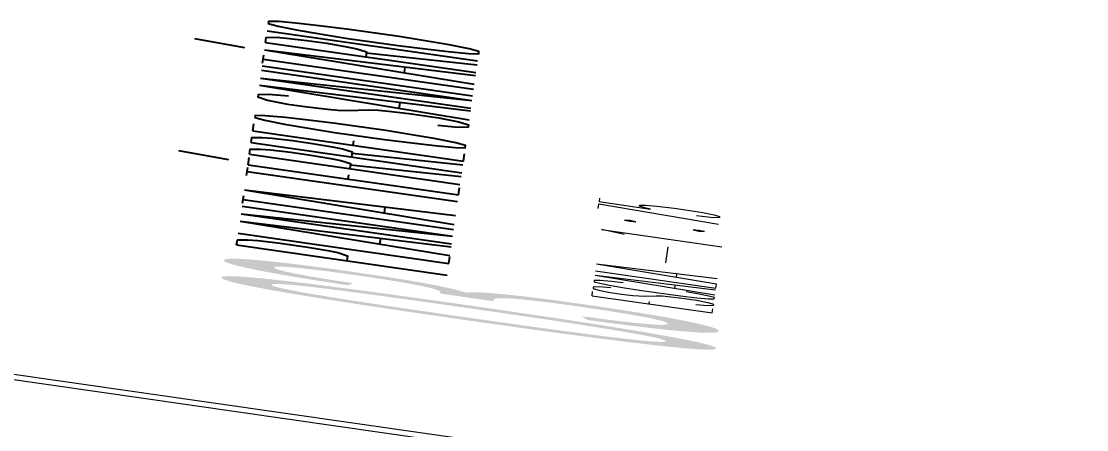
# Model space of a CAD drawing. Header units: millimetres. Extents: x -361192058 to 101130107379, y -14071650034 to 19218552450.
# Drawn here: x -135806.7 to -135671.6, y 42061.2 to 42112.9 of the extents above; entities that cross this region are included whole.
import ezdxf
from ezdxf.enums import TextEntityAlignment as Align

# ---------------------------------------------------------------- set-up
doc = ezdxf.new("R2010")
doc.units = ezdxf.units.MM
doc.header["$LTSCALE"] = 0.5
doc.layers.add('02', color=2, linetype='Continuous')
doc.layers.add('parede', color=2, linetype='Continuous')
for name, color, linetype, lineweight in [('E-TXT-G', 3, 'Continuous', 30), ('E-TXT-W', 7, 'Continuous', 15), ('E-TXT-Y', 2, 'Continuous', 40)]:
    doc.layers.add(name, color=color, linetype=linetype, lineweight=lineweight)
doc.styles.add('REG140', font='romans.shx', dxfattribs={"width": 0.8, "height": 0.35})
doc.styles.add('REG80', font='romans.shx', dxfattribs={"width": 0.8, "height": 0.1})
doc.styles.add('SANSSERIF', font='sas_____.pfb', dxfattribs={"height": 1})
doc.styles.add('SANSSERIF2', font='sanssb__.ttf', dxfattribs={"width": 0.8})
doc.styles.get("Standard").update_dxf_attribs({"font": 'txt.shx', "height": 0.12})

# ---------------------------------------------------------------- blocks, each defined once
blk = doc.blocks.new('IND_DES')
at = {"layer": 'E-TXT-W'}
blk.add_line((0.02692, -0.24277), (0.19837, -0.24277), dxfattribs=at)
at = {"layer": 'E-TXT-G', "style": 'REG80', "width": 0.8}
for s, p in [('ESCALA', (-0.44627, -0.28644)), ('1', (0.24256, -0.28644)), (':', (0.39879, -0.27065))]:
    blk.add_text(s, height=0.1, dxfattribs=at).set_placement(p)
blk.add_attdef('ESCALA', (0.48972, -0.28123), '', height=0.1, dxfattribs=at)
at = {"layer": 'E-TXT-W', "style": 'SANSSERIF2', "width": 0.6}
blk.add_attdef('00', text='', height=0.4, dxfattribs=at).set_placement((-0.70829, -0.2881), align=Align.CENTER)
at = {"layer": 'E-TXT-Y', "style": 'REG140', "width": 0.8}
for tag, p in [('PROJETO', (-0.45632, 0.18293)), ('DESENHO', (-0.45821, -0.06584))]:
    blk.add_attdef(tag, p, '', height=0.175, dxfattribs=at)
blk = doc.blocks.new('APROVADO QUADRA 21.2 MBVII')
at = {"layer": 'parede', "color": 8, "lineweight": 18}
for p, q in [((4259.7938, 2448.2385), (4259.7938, 2441.2385)), ((4259.6438, 2448.0885), (4259.6438, 2441.3885))]:
    blk.add_line(p, q, dxfattribs=at)
at = {"lineweight": 18}
ref = blk.add_blockref('IND_DES', (4265.3342, 2442.8368), dxfattribs=dict(at, xscale=2.591993519999988, yscale=2.591993519999988, zscale=2.591993519999988))
ref.add_attrib('00', '03', dxfattribs={"layer": 'E-TXT-W', "height": 1.0368, "style": 'SANSSERIF', "width": 0.6}).set_placement((4263.4983, 2442.09), align=Align.CENTER)
ref.add_attrib('DESENHO', 'PLANTA TÉRREO SANITÁRIO', (4264.1465, 2442.6661), dxfattribs={"layer": 'E-TXT-Y', "height": 0.453599, "style": 'REG140', "width": 0.8})
ref.add_attrib('ESCALA', '75', (4266.6035, 2442.1078), dxfattribs={"layer": 'E-TXT-G', "height": 0.2592, "style": 'REG80', "width": 0.8})
at = {"color": 0, "lineweight": 13, "flags": 8}
for p in [(4700.7247, 2280.1125), (4699.5738, 2277.8964), (4702.3546, 2276.195), (4703.6722, 2274.085), (4699.8445, 2272.2194), (4703.0488, 2270.137), (4703.0877, 2267.9803), (4700.6523, 2261.5216), (4700.7007, 2257.1593)]:
    blk.add_attdef('NIVEL', p, '', height=0.075, dxfattribs=at)
for rotation, width, p in [(90, 0.8, (4700.8205, 2275.7521)), (270, 0.6, (4703.8437, 2274.9021)), (90, 0.8, (4701.5575, 2268.5021)), (180, 0.6, (4651.1817, 2236.1931))]:
    blk.add_attdef('$PORTA', text='', height=0.09, rotation=rotation, dxfattribs=dict(at, width=width)).set_placement(p, align=Align.MIDDLE)
for p in [(4654.176, 2240.463), (4648.499, 2240.1923), (4637.8012, 2239.3845), (4633.4388, 2239.3361), (4656.3921, 2239.3121), (4652.4746, 2237.6822), (4646.4166, 2236.988), (4644.2598, 2236.9491), (4650.3646, 2236.3646)]:
    blk.add_attdef('NIVEL', p, '', height=0.075, rotation=270, dxfattribs=at)
at = {"color": 0, "lineweight": 13, "width": 0.8, "flags": 8}
for p in [(4652.0317, 2239.2163), (4644.7817, 2238.4793)]:
    blk.add_attdef('$PORTA', text='', height=0.09, dxfattribs=at).set_placement(p, align=Align.MIDDLE)

msp = doc.modelspace()

# ---------------------------------------------------------------- block references
at = {"layer": '02', "color": 0, "lineweight": 30, "xscale": -4.574818403918471, "yscale": -59.40450511825884, "zscale": 4.574818403918471, "rotation": 261.8606972171988}
msp.add_blockref('APROVADO QUADRA 21.2 MBVII', (5129.041, 2225.201), dxfattribs=at)

doc.saveas('drawing.dxf')
